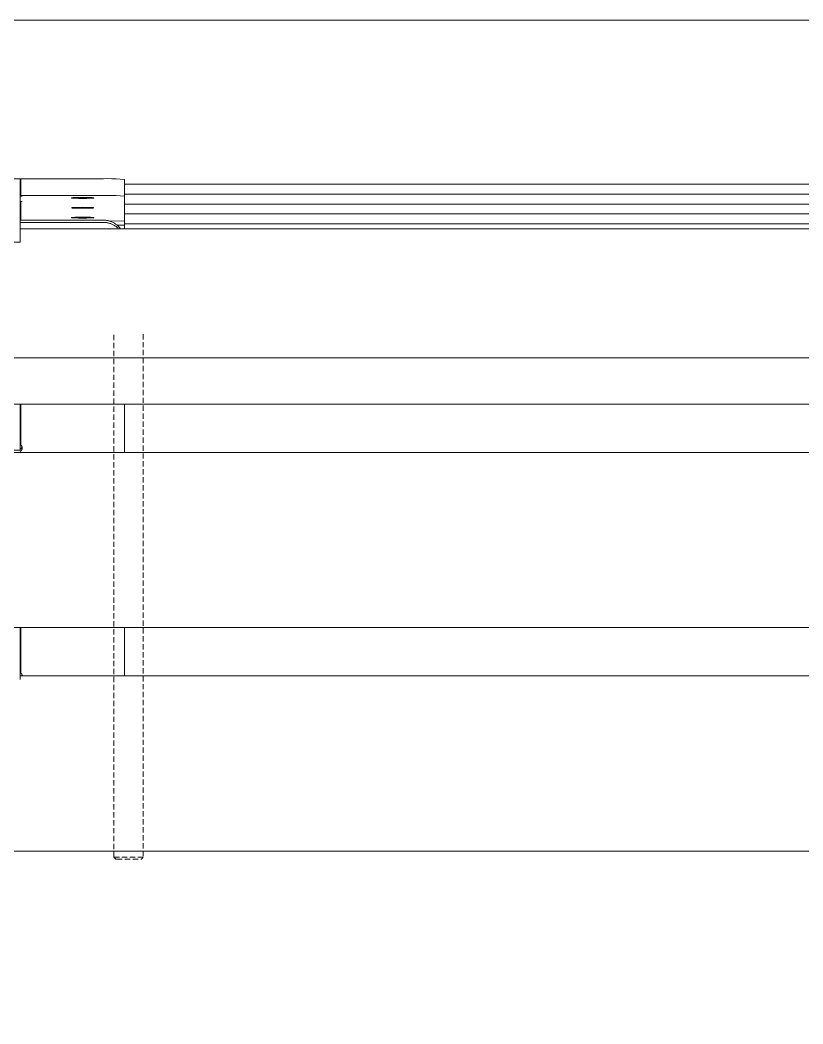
# Model space of a CAD drawing. Header units: millimetres. Extents: x -213 to 4577, y -424 to 2634.
# Drawn here: x 1044.2 to 1231.8, y 2393.8 to 2634.2 of the extents above; entities that cross this region are included whole.
import ezdxf

# ---------------------------------------------------------------- set-up
doc = ezdxf.new("R2010")
doc.units = ezdxf.units.MM
doc.linetypes.add('HIDDEN', pattern=[1.905, 1.27, -0.635])
doc.layers.add('ZANO_R', color=7, linetype='Continuous', lineweight=0)
doc.layers.add('ZANO_R_przerywana', color=7, linetype='HIDDEN', lineweight=0)

msp = doc.modelspace()

# ---------------------------------------------------------------- linework, layer by layer
at = {"layer": 'ZANO_R'}
for p, q in [((142.17, 2634.21), (1936.17, 2634.21)), ((1034.17, 2596.2), (1044.17, 2596.2)), ((1044.17, 2596.2), (1044.17, 2583.59)), ((1044.37, 2596.03), (1044.17, 2596.02)), ((1064.17, 2596.2), (1044.37, 2596.2)), ((1044.37, 2596.2), (1044.37, 2592.21)), ((1065.17, 2596.23), (1064.17, 2596.2)), ((1066.18, 2596.22), (1065.17, 2596.23)), ((1067.18, 2596.18), (1066.18, 2596.22)), ((1068.18, 2596.1), (1067.18, 2596.18)), ((1069.17, 2595.99), (1068.18, 2596.1)), ((1069.17, 2592), (1069.17, 2595.99)), ((1854.17, 2594.89), (1069.17, 2594.89)), ((1044.37, 2592.03), (1044.17, 2592.02)), ((1064.17, 2592.21), (1044.37, 2592.21)), ((1044.37, 2592.21), (1044.37, 2592.09)), ((1044.37, 2592.09), (1044.54, 2592.08)), ((1044.54, 2592.04), (1044.37, 2592.03)), ((1044.54, 2592.08), (1044.58, 2592.08)), ((1044.58, 2592.04), (1044.54, 2592.04)), ((1044.58, 2592.08), (1044.62, 2592.07)), ((1044.62, 2592.05), (1044.58, 2592.04)), ((1044.62, 2592.07), (1044.63, 2592.07)), ((1044.63, 2592.05), (1044.62, 2592.05)), ((1044.63, 2592.07), (1044.64, 2592.07)), ((1044.64, 2592.05), (1044.63, 2592.05)), ((1044.64, 2592.07), (1044.64, 2592.07)), ((1044.64, 2592.07), (1044.65, 2592.07)), ((1044.65, 2592.05), (1044.64, 2592.05)), ((1044.64, 2592.05), (1044.64, 2592.05)), ((1044.65, 2592.07), (1044.65, 2592.07)), ((1044.65, 2592.07), (1044.65, 2592.07)), ((1044.65, 2592.07), (1044.65, 2592.07)), ((1044.65, 2592.07), (1044.66, 2592.06)), ((1044.66, 2592.05), (1044.65, 2592.05)), ((1044.65, 2592.05), (1044.65, 2592.05)), ((1044.65, 2592.05), (1044.65, 2592.05)), ((1044.65, 2592.05), (1044.65, 2592.05)), ((1044.66, 2592.06), (1044.66, 2592.06)), ((1044.66, 2592.06), (1044.66, 2592.06)), ((1044.66, 2592.06), (1044.66, 2592.06)), ((1044.66, 2592.06), (1044.66, 2592.06)), ((1044.66, 2592.06), (1044.66, 2592.06)), ((1044.66, 2592.06), (1044.66, 2592.06)), ((1044.66, 2592.06), (1044.66, 2592.06)), ((1044.66, 2592.06), (1044.66, 2592.06)), ((1044.66, 2592.06), (1044.66, 2592.06)), ((1044.66, 2592.06), (1044.66, 2592.06)), ((1044.66, 2592.06), (1044.66, 2592.06)), ((1044.66, 2592.06), (1044.66, 2592.06)), ((1044.66, 2592.06), (1044.66, 2592.06)), ((1044.66, 2592.06), (1044.66, 2592.06)), ((1044.66, 2592.06), (1044.66, 2592.06)), ((1044.66, 2592.06), (1044.66, 2592.06)), ((1044.66, 2592.06), (1044.66, 2592.06)), ((1044.66, 2592.06), (1044.66, 2592.06)), ((1044.66, 2592.06), (1044.66, 2592.06)), ((1044.66, 2592.06), (1044.66, 2592.06)), ((1044.66, 2592.06), (1044.66, 2592.06)), ((1044.66, 2592.06), (1044.66, 2592.06)), ((1044.66, 2592.06), (1044.66, 2592.06)), ((1044.66, 2592.06), (1044.66, 2592.06)), ((1044.66, 2592.06), (1044.66, 2592.06)), ((1044.66, 2592.06), (1044.66, 2592.06)), ((1044.66, 2592.06), (1044.66, 2592.06)), ((1044.66, 2592.06), (1044.66, 2592.06)), ((1044.66, 2592.06), (1044.66, 2592.06)), ((1044.66, 2592.06), (1044.66, 2592.06)), ((1044.66, 2592.06), (1044.66, 2592.06)), ((1044.66, 2592.06), (1044.66, 2592.06)), ((1044.66, 2592.06), (1044.66, 2592.06)), ((1044.66, 2592.06), (1044.66, 2592.06)), ((1044.66, 2592.06), (1044.66, 2592.06)), ((1044.66, 2592.06), (1044.66, 2592.05)), ((1044.66, 2592.05), (1044.66, 2592.05)), ((1044.66, 2592.05), (1044.66, 2592.05)), ((1065.17, 2592.23), (1064.17, 2592.21)), ((1066.18, 2592.22), (1065.17, 2592.23)), ((1067.18, 2592.18), (1066.18, 2592.22)), ((1068.18, 2592.11), (1067.18, 2592.18)), ((1069.17, 2592), (1068.18, 2592.11)), ((1854.17, 2592.53), (1069.17, 2592.53)), ((1069.17, 2586.12), (1069.17, 2592)), ((1044.17, 2590.79), (1044.38, 2590.78)), ((1044.37, 2590.16), (1044.17, 2590.16)), ((1044.37, 2590.72), (1044.37, 2590.78)), ((1044.46, 2590.72), (1044.37, 2590.72)), ((1044.37, 2590.72), (1044.37, 2586.27)), ((1044.38, 2590.78), (1044.59, 2590.77)), ((1044.54, 2590.73), (1044.46, 2590.72)), ((1044.58, 2590.73), (1044.54, 2590.73)), ((1044.6, 2590.74), (1044.58, 2590.73)), ((1044.59, 2590.77), (1044.61, 2590.76)), ((1044.63, 2590.74), (1044.6, 2590.74)), ((1044.61, 2590.76), (1044.62, 2590.76)), ((1044.62, 2590.76), (1044.63, 2590.76)), ((1044.63, 2590.76), (1044.64, 2590.76)), ((1044.64, 2590.74), (1044.63, 2590.74)), ((1044.64, 2590.76), (1044.65, 2590.76)), ((1044.65, 2590.74), (1044.64, 2590.74)), ((1044.65, 2590.76), (1044.65, 2590.76)), ((1044.65, 2590.76), (1044.65, 2590.76)), ((1044.65, 2590.76), (1044.65, 2590.76)), ((1044.65, 2590.76), (1044.66, 2590.76)), ((1044.66, 2590.74), (1044.65, 2590.74)), ((1044.65, 2590.74), (1044.65, 2590.74)), ((1044.65, 2590.74), (1044.65, 2590.74)), ((1044.66, 2590.76), (1044.66, 2590.76)), ((1044.66, 2590.76), (1044.66, 2590.75)), ((1044.66, 2590.75), (1044.66, 2590.75)), ((1044.66, 2590.75), (1044.66, 2590.75)), ((1044.66, 2590.75), (1044.66, 2590.75)), ((1044.66, 2590.75), (1044.66, 2590.75)), ((1044.66, 2590.75), (1044.66, 2590.75)), ((1044.66, 2590.75), (1044.66, 2590.75)), ((1044.66, 2590.75), (1044.66, 2590.75)), ((1044.66, 2590.75), (1044.66, 2590.75)), ((1044.66, 2590.75), (1044.66, 2590.75)), ((1044.66, 2590.75), (1044.66, 2590.75)), ((1044.66, 2590.75), (1044.66, 2590.75)), ((1044.66, 2590.75), (1044.66, 2590.75)), ((1044.66, 2590.75), (1044.66, 2590.75)), ((1044.66, 2590.75), (1044.66, 2590.75)), ((1044.66, 2590.75), (1044.66, 2590.75)), ((1044.66, 2590.75), (1044.66, 2590.75)), ((1044.66, 2590.75), (1044.66, 2590.75)), ((1044.66, 2590.75), (1044.66, 2590.75)), ((1044.66, 2590.75), (1044.66, 2590.75)), ((1044.66, 2590.75), (1044.66, 2590.75)), ((1044.66, 2590.75), (1044.66, 2590.75)), ((1044.66, 2590.75), (1044.66, 2590.75)), ((1044.66, 2590.75), (1044.66, 2590.75)), ((1044.66, 2590.75), (1044.66, 2590.75)), ((1044.66, 2590.75), (1044.66, 2590.75)), ((1044.66, 2590.75), (1044.66, 2590.75)), ((1044.66, 2590.75), (1044.66, 2590.75)), ((1044.66, 2590.75), (1044.66, 2590.75)), ((1044.66, 2590.75), (1044.66, 2590.75)), ((1044.66, 2590.75), (1044.66, 2590.75)), ((1044.66, 2590.75), (1044.66, 2590.75)), ((1044.66, 2590.75), (1044.66, 2590.75)), ((1044.66, 2590.75), (1044.66, 2590.75)), ((1044.66, 2590.75), (1044.66, 2590.75)), ((1044.66, 2590.75), (1044.66, 2590.75)), ((1044.66, 2590.75), (1044.66, 2590.75)), ((1044.66, 2590.75), (1044.66, 2590.75)), ((1044.66, 2590.75), (1044.66, 2590.75)), ((1044.66, 2590.75), (1044.66, 2590.75)), ((1044.66, 2590.75), (1044.66, 2590.75)), ((1044.66, 2590.75), (1044.66, 2590.75)), ((1044.66, 2590.75), (1044.66, 2590.75)), ((1044.66, 2590.75), (1044.66, 2590.75)), ((1044.66, 2590.75), (1044.66, 2590.75)), ((1044.66, 2590.75), (1044.66, 2590.75)), ((1044.66, 2590.75), (1044.66, 2590.74)), ((1044.66, 2590.74), (1044.66, 2590.74)), ((1044.66, 2590.74), (1044.66, 2590.74)), ((1056.47, 2591.61), (1056.47, 2591.62)), ((1056.47, 2591.62), (1056.47, 2591.62)), ((1056.47, 2591.62), (1056.47, 2591.62)), ((1056.47, 2591.62), (1056.47, 2591.62)), ((1056.47, 2591.62), (1056.47, 2591.62)), ((1056.47, 2591.62), (1056.47, 2591.62)), ((1056.47, 2591.62), (1056.47, 2591.62)), ((1056.47, 2591.62), (1056.47, 2591.62)), ((1056.47, 2591.62), (1056.47, 2591.62)), ((1056.47, 2591.62), (1056.47, 2591.62)), ((1056.47, 2591.62), (1056.48, 2591.62)), ((1056.48, 2591.61), (1056.47, 2591.61)), ((1056.47, 2591.61), (1056.47, 2591.61)), ((1056.47, 2591.61), (1056.47, 2591.61)), ((1056.47, 2591.61), (1056.47, 2591.61)), ((1056.47, 2591.61), (1056.47, 2591.61)), ((1056.47, 2591.61), (1056.47, 2591.61)), ((1056.47, 2591.61), (1056.47, 2591.61)), ((1056.48, 2591.62), (1056.48, 2591.63)), ((1056.48, 2591.63), (1056.48, 2591.63)), ((1056.48, 2591.63), (1056.48, 2591.63)), ((1056.48, 2591.63), (1056.49, 2591.63)), ((1056.48, 2591.62), (1056.48, 2591.62)), ((1056.48, 2591.62), (1056.48, 2591.62)), ((1056.48, 2591.62), (1056.48, 2591.62)), ((1056.48, 2591.62), (1056.48, 2591.62)), ((1056.48, 2591.62), (1056.48, 2591.62)), ((1056.48, 2591.6), (1056.48, 2591.61)), ((1056.48, 2591.61), (1056.48, 2591.61)), ((1056.48, 2591.61), (1056.48, 2591.61)), ((1056.48, 2591.61), (1056.48, 2591.61)), ((1056.48, 2591.61), (1056.48, 2591.61)), ((1056.48, 2591.61), (1056.48, 2591.61)), ((1056.48, 2591.61), (1056.48, 2591.61)), ((1056.48, 2591.61), (1056.48, 2591.61)), ((1056.49, 2591.6), (1056.48, 2591.6)), ((1056.49, 2591.63), (1056.49, 2591.63)), ((1056.49, 2591.63), (1056.49, 2591.63)), ((1056.49, 2591.63), (1056.49, 2591.63)), ((1056.49, 2591.63), (1056.5, 2591.63)), ((1056.5, 2591.6), (1056.49, 2591.6)), ((1056.49, 2591.6), (1056.49, 2591.6)), ((1056.49, 2591.6), (1056.49, 2591.6)), ((1056.49, 2591.6), (1056.49, 2591.6)), ((1056.5, 2591.63), (1056.5, 2591.63)), ((1056.5, 2591.63), (1056.51, 2591.63)), ((1056.51, 2591.6), (1056.5, 2591.6)), ((1056.5, 2591.6), (1056.5, 2591.6)), ((1056.51, 2591.63), (1056.52, 2591.64)), ((1056.52, 2591.6), (1056.51, 2591.6)), ((1056.52, 2591.64), (1056.53, 2591.64)), ((1056.53, 2591.59), (1056.52, 2591.6)), ((1056.53, 2591.64), (1056.54, 2591.64)), ((1056.54, 2591.59), (1056.53, 2591.59)), ((1056.54, 2591.64), (1056.58, 2591.65)), ((1056.58, 2591.58), (1056.54, 2591.59)), ((1056.58, 2591.65), (1056.62, 2591.65)), ((1056.62, 2591.58), (1056.58, 2591.58)), ((1056.62, 2591.65), (1056.66, 2591.66)), ((1056.66, 2591.57), (1056.62, 2591.58)), ((1056.66, 2591.66), (1056.77, 2591.67)), ((1056.77, 2591.56), (1056.66, 2591.57)), ((1056.77, 2591.67), (1056.91, 2591.68)), ((1056.91, 2591.55), (1056.77, 2591.56)), ((1056.91, 2591.68), (1057.26, 2591.7)), ((1057.26, 2591.54), (1056.91, 2591.55)), ((1057.26, 2591.7), (1058.18, 2591.72)), ((1058.18, 2591.51), (1057.26, 2591.54)), ((1058.18, 2591.72), (1059.17, 2591.73)), ((1059.17, 2591.5), (1058.18, 2591.51)), ((1059.17, 2591.73), (1060.17, 2591.72)), ((1060.17, 2591.51), (1059.17, 2591.5)), ((1060.17, 2591.72), (1061.08, 2591.7)), ((1061.08, 2591.54), (1060.17, 2591.51)), ((1061.08, 2591.7), (1061.43, 2591.68)), ((1061.43, 2591.55), (1061.08, 2591.54)), ((1061.43, 2591.68), (1061.57, 2591.67)), ((1061.57, 2591.56), (1061.43, 2591.55)), ((1061.57, 2591.67), (1061.68, 2591.66)), ((1061.68, 2591.57), (1061.57, 2591.56)), ((1061.68, 2591.66), (1061.73, 2591.65)), ((1061.73, 2591.58), (1061.68, 2591.57)), ((1061.73, 2591.65), (1061.77, 2591.65)), ((1061.77, 2591.58), (1061.73, 2591.58)), ((1061.77, 2591.65), (1061.8, 2591.64)), ((1061.8, 2591.59), (1061.77, 2591.58)), ((1061.8, 2591.64), (1061.81, 2591.64)), ((1061.81, 2591.59), (1061.8, 2591.59)), ((1061.81, 2591.64), (1061.83, 2591.64)), ((1061.83, 2591.6), (1061.81, 2591.59)), ((1061.83, 2591.64), (1061.84, 2591.63)), ((1061.84, 2591.6), (1061.83, 2591.6)), ((1061.84, 2591.63), (1061.84, 2591.63)), ((1061.84, 2591.63), (1061.85, 2591.63)), ((1061.85, 2591.6), (1061.84, 2591.6)), ((1061.84, 2591.6), (1061.84, 2591.6)), ((1061.85, 2591.63), (1061.85, 2591.63)), ((1061.85, 2591.63), (1061.85, 2591.63)), ((1061.85, 2591.63), (1061.86, 2591.63)), ((1061.86, 2591.6), (1061.85, 2591.6)), ((1061.85, 2591.6), (1061.85, 2591.6)), ((1061.85, 2591.6), (1061.85, 2591.6)), ((1061.86, 2591.63), (1061.86, 2591.63)), ((1061.86, 2591.63), (1061.86, 2591.63)), ((1061.86, 2591.63), (1061.86, 2591.63)), ((1061.86, 2591.63), (1061.86, 2591.63)), ((1061.86, 2591.63), (1061.86, 2591.62)), ((1061.86, 2591.62), (1061.86, 2591.62)), ((1061.86, 2591.62), (1061.87, 2591.62)), ((1061.87, 2591.61), (1061.86, 2591.61)), ((1061.86, 2591.61), (1061.86, 2591.61)), ((1061.86, 2591.61), (1061.86, 2591.61)), ((1061.86, 2591.61), (1061.86, 2591.61)), ((1061.86, 2591.61), (1061.86, 2591.6)), ((1061.86, 2591.6), (1061.86, 2591.6)), ((1061.86, 2591.6), (1061.86, 2591.6)), ((1061.87, 2591.62), (1061.87, 2591.62)), ((1061.87, 2591.62), (1061.87, 2591.62)), ((1061.87, 2591.62), (1061.87, 2591.62)), ((1061.87, 2591.62), (1061.87, 2591.62)), ((1061.87, 2591.62), (1061.87, 2591.62)), ((1061.87, 2591.62), (1061.87, 2591.62)), ((1061.87, 2591.62), (1061.87, 2591.62)), ((1061.87, 2591.62), (1061.87, 2591.62)), ((1061.87, 2591.62), (1061.87, 2591.62)), ((1061.87, 2591.62), (1061.87, 2591.62)), ((1061.87, 2591.62), (1061.87, 2591.62)), ((1061.87, 2591.62), (1061.87, 2591.62)), ((1061.87, 2591.62), (1061.87, 2591.62)), ((1061.87, 2591.62), (1061.87, 2591.61)), ((1061.87, 2591.61), (1061.87, 2591.61)), ((1061.87, 2591.61), (1061.87, 2591.61)), ((1061.87, 2591.61), (1061.87, 2591.61)), ((1061.87, 2591.61), (1061.87, 2591.61)), ((1061.87, 2591.61), (1061.87, 2591.61)), ((1061.87, 2591.61), (1061.87, 2591.61)), ((1061.87, 2591.61), (1061.87, 2591.61)), ((1061.87, 2591.61), (1061.87, 2591.61)), ((1061.87, 2591.61), (1061.87, 2591.61)), ((1061.87, 2591.61), (1061.87, 2591.61)), ((1854.17, 2590.16), (1069.17, 2590.16)), ((1044.37, 2587.8), (1044.17, 2587.8)), ((1056.47, 2589.25), (1056.47, 2589.26)), ((1056.47, 2589.26), (1056.47, 2589.26)), ((1056.47, 2589.26), (1056.48, 2589.26)), ((1056.48, 2589.25), (1056.47, 2589.25)), ((1056.47, 2589.25), (1056.47, 2589.25)), ((1056.47, 2589.25), (1056.47, 2589.25)), ((1056.47, 2589.25), (1056.47, 2589.25)), ((1056.47, 2589.25), (1056.47, 2589.25)), ((1056.47, 2589.25), (1056.47, 2589.25)), ((1056.47, 2589.25), (1056.47, 2589.25)), ((1056.47, 2589.25), (1056.47, 2589.25)), ((1056.47, 2589.25), (1056.47, 2589.25)), ((1056.47, 2589.25), (1056.47, 2589.25)), ((1056.47, 2589.25), (1056.47, 2589.25)), ((1056.47, 2589.25), (1056.47, 2589.25)), ((1056.47, 2589.25), (1056.47, 2589.25)), ((1056.47, 2589.25), (1056.47, 2589.25)), ((1056.47, 2589.25), (1056.47, 2589.25)), ((1056.48, 2589.26), (1056.48, 2589.26)), ((1056.48, 2589.26), (1056.48, 2589.26)), ((1056.48, 2589.26), (1056.48, 2589.26)), ((1056.48, 2589.26), (1056.48, 2589.26)), ((1056.48, 2589.26), (1056.48, 2589.26)), ((1056.48, 2589.26), (1056.48, 2589.26)), ((1056.48, 2589.26), (1056.48, 2589.26)), ((1056.48, 2589.26), (1056.48, 2589.26)), ((1056.48, 2589.26), (1056.49, 2589.26)), ((1056.48, 2589.24), (1056.48, 2589.25)), ((1056.49, 2589.24), (1056.48, 2589.24)), ((1056.48, 2589.24), (1056.48, 2589.24)), ((1056.48, 2589.24), (1056.48, 2589.24)), ((1056.48, 2589.24), (1056.48, 2589.24)), ((1056.48, 2589.24), (1056.48, 2589.24)), ((1056.48, 2589.24), (1056.48, 2589.24)), ((1056.48, 2589.24), (1056.48, 2589.24)), ((1056.48, 2589.24), (1056.48, 2589.24)), ((1056.49, 2589.26), (1056.49, 2589.27)), ((1056.49, 2589.27), (1056.5, 2589.27)), ((1056.49, 2589.26), (1056.49, 2589.26)), ((1056.49, 2589.26), (1056.49, 2589.26)), ((1056.5, 2589.24), (1056.49, 2589.24)), ((1056.49, 2589.24), (1056.49, 2589.24)), ((1056.49, 2589.24), (1056.49, 2589.24)), ((1056.49, 2589.24), (1056.49, 2589.24)), ((1056.5, 2589.27), (1056.5, 2589.27)), ((1056.5, 2589.27), (1056.51, 2589.27)), ((1056.5, 2589.23), (1056.5, 2589.24)), ((1056.51, 2589.23), (1056.5, 2589.23)), ((1056.51, 2589.27), (1056.52, 2589.27)), ((1056.52, 2589.23), (1056.51, 2589.23)), ((1056.52, 2589.27), (1056.53, 2589.27)), ((1056.53, 2589.23), (1056.52, 2589.23)), ((1056.53, 2589.27), (1056.54, 2589.28)), ((1056.54, 2589.23), (1056.53, 2589.23)), ((1056.54, 2589.28), (1056.58, 2589.28)), ((1056.58, 2589.22), (1056.54, 2589.23)), ((1056.58, 2589.28), (1056.62, 2589.29)), ((1056.62, 2589.21), (1056.58, 2589.22)), ((1056.62, 2589.29), (1056.66, 2589.29)), ((1056.66, 2589.21), (1056.62, 2589.21)), ((1056.66, 2589.29), (1056.77, 2589.3)), ((1056.77, 2589.2), (1056.66, 2589.21)), ((1056.77, 2589.3), (1056.91, 2589.31)), ((1056.91, 2589.19), (1056.77, 2589.2)), ((1056.91, 2589.31), (1057.26, 2589.33)), ((1057.26, 2589.17), (1056.91, 2589.19)), ((1057.26, 2589.33), (1058.18, 2589.36)), ((1058.18, 2589.15), (1057.26, 2589.17)), ((1058.18, 2589.36), (1059.17, 2589.37)), ((1059.17, 2589.14), (1058.18, 2589.15)), ((1059.17, 2589.37), (1060.17, 2589.36)), ((1060.17, 2589.15), (1059.17, 2589.14)), ((1060.17, 2589.36), (1061.08, 2589.33)), ((1061.08, 2589.17), (1060.17, 2589.15)), ((1061.08, 2589.33), (1061.43, 2589.31)), ((1061.43, 2589.19), (1061.08, 2589.17)), ((1061.43, 2589.31), (1061.57, 2589.3)), ((1061.57, 2589.2), (1061.43, 2589.19)), ((1061.57, 2589.3), (1061.68, 2589.29)), ((1061.68, 2589.21), (1061.57, 2589.2)), ((1061.68, 2589.29), (1061.73, 2589.29)), ((1061.73, 2589.21), (1061.68, 2589.21)), ((1061.73, 2589.29), (1061.77, 2589.28)), ((1061.77, 2589.22), (1061.73, 2589.21)), ((1061.77, 2589.28), (1061.8, 2589.28)), ((1061.8, 2589.23), (1061.77, 2589.22)), ((1061.8, 2589.28), (1061.81, 2589.27)), ((1061.81, 2589.23), (1061.8, 2589.23)), ((1061.81, 2589.27), (1061.83, 2589.27)), ((1061.83, 2589.23), (1061.81, 2589.23)), ((1061.83, 2589.27), (1061.84, 2589.27)), ((1061.84, 2589.23), (1061.83, 2589.23)), ((1061.84, 2589.27), (1061.84, 2589.27)), ((1061.84, 2589.27), (1061.85, 2589.27)), ((1061.85, 2589.24), (1061.84, 2589.23)), ((1061.84, 2589.23), (1061.84, 2589.23)), ((1061.85, 2589.27), (1061.85, 2589.27)), ((1061.85, 2589.27), (1061.85, 2589.26)), ((1061.85, 2589.26), (1061.86, 2589.26)), ((1061.86, 2589.24), (1061.85, 2589.24)), ((1061.85, 2589.24), (1061.85, 2589.24)), ((1061.85, 2589.24), (1061.85, 2589.24)), ((1061.86, 2589.26), (1061.86, 2589.26)), ((1061.86, 2589.26), (1061.86, 2589.26)), ((1061.86, 2589.26), (1061.86, 2589.26)), ((1061.86, 2589.26), (1061.86, 2589.26)), ((1061.86, 2589.26), (1061.86, 2589.26)), ((1061.86, 2589.26), (1061.86, 2589.26)), ((1061.86, 2589.26), (1061.87, 2589.26)), ((1061.87, 2589.24), (1061.86, 2589.24)), ((1061.86, 2589.24), (1061.86, 2589.24)), ((1061.86, 2589.24), (1061.86, 2589.24)), ((1061.86, 2589.24), (1061.86, 2589.24)), ((1061.86, 2589.24), (1061.86, 2589.24)), ((1061.86, 2589.24), (1061.86, 2589.24)), ((1061.86, 2589.24), (1061.86, 2589.24)), ((1061.87, 2589.26), (1061.87, 2589.26)), ((1061.87, 2589.26), (1061.87, 2589.26)), ((1061.87, 2589.26), (1061.87, 2589.26)), ((1061.87, 2589.26), (1061.87, 2589.26)), ((1061.87, 2589.26), (1061.87, 2589.26)), ((1061.87, 2589.26), (1061.87, 2589.25)), ((1061.87, 2589.25), (1061.87, 2589.25)), ((1061.87, 2589.25), (1061.87, 2589.25)), ((1061.87, 2589.25), (1061.87, 2589.25)), ((1061.87, 2589.25), (1061.87, 2589.25)), ((1061.87, 2589.25), (1061.87, 2589.25)), ((1061.87, 2589.25), (1061.87, 2589.25)), ((1061.87, 2589.25), (1061.87, 2589.25)), ((1061.87, 2589.25), (1061.87, 2589.25)), ((1061.87, 2589.25), (1061.87, 2589.25)), ((1061.87, 2589.25), (1061.87, 2589.25)), ((1061.87, 2589.25), (1061.87, 2589.25)), ((1061.87, 2589.25), (1061.87, 2589.25)), ((1061.87, 2589.25), (1061.87, 2589.25)), ((1061.87, 2589.25), (1061.87, 2589.25)), ((1061.87, 2589.25), (1061.87, 2589.25)), ((1061.87, 2589.25), (1061.87, 2589.24)), ((1061.87, 2589.24), (1061.87, 2589.24)), ((1061.87, 2589.24), (1061.87, 2589.24)), ((1854.17, 2587.8), (1069.17, 2587.8)), ((1044.37, 2586.99), (1044.17, 2586.98)), ((1044.17, 2586.27), (1064.17, 2586.27)), ((1044.17, 2585.74), (1064.17, 2585.74)), ((1056.47, 2586.88), (1056.47, 2586.89)), ((1056.47, 2586.89), (1056.47, 2586.89)), ((1056.47, 2586.89), (1056.47, 2586.89)), ((1056.47, 2586.89), (1056.47, 2586.89)), ((1056.47, 2586.89), (1056.47, 2586.89)), ((1056.47, 2586.89), (1056.47, 2586.89)), ((1056.47, 2586.89), (1056.47, 2586.89)), ((1056.47, 2586.89), (1056.47, 2586.89)), ((1056.47, 2586.89), (1056.47, 2586.89)), ((1056.47, 2586.89), (1056.47, 2586.89)), ((1056.47, 2586.89), (1056.47, 2586.89)), ((1056.47, 2586.89), (1056.48, 2586.89)), ((1056.48, 2586.88), (1056.47, 2586.88)), ((1056.47, 2586.88), (1056.47, 2586.88)), ((1056.47, 2586.88), (1056.47, 2586.88)), ((1056.47, 2586.88), (1056.47, 2586.88)), ((1056.47, 2586.88), (1056.47, 2586.88)), ((1056.47, 2586.88), (1056.47, 2586.88)), ((1056.48, 2586.89), (1056.48, 2586.9)), ((1056.48, 2586.9), (1056.48, 2586.9)), ((1056.48, 2586.9), (1056.48, 2586.9)), ((1056.48, 2586.9), (1056.48, 2586.9)), ((1056.48, 2586.9), (1056.49, 2586.9)), ((1056.48, 2586.89), (1056.48, 2586.89)), ((1056.48, 2586.89), (1056.48, 2586.89)), ((1056.48, 2586.89), (1056.48, 2586.89)), ((1056.48, 2586.89), (1056.48, 2586.89)), ((1056.49, 2586.87), (1056.48, 2586.88)), ((1056.48, 2586.88), (1056.48, 2586.88)), ((1056.48, 2586.88), (1056.48, 2586.88)), ((1056.48, 2586.88), (1056.48, 2586.88)), ((1056.48, 2586.88), (1056.48, 2586.88)), ((1056.48, 2586.88), (1056.48, 2586.88)), ((1056.48, 2586.88), (1056.48, 2586.88)), ((1056.48, 2586.88), (1056.48, 2586.88)), ((1056.48, 2586.88), (1056.48, 2586.88)), ((1056.49, 2586.9), (1056.49, 2586.9)), ((1056.49, 2586.9), (1056.49, 2586.9)), ((1056.49, 2586.9), (1056.49, 2586.9)), ((1056.49, 2586.9), (1056.5, 2586.9)), ((1056.5, 2586.87), (1056.49, 2586.87)), ((1056.49, 2586.87), (1056.49, 2586.87)), ((1056.49, 2586.87), (1056.49, 2586.87)), ((1056.49, 2586.87), (1056.49, 2586.87)), ((1056.5, 2586.9), (1056.5, 2586.9)), ((1056.5, 2586.9), (1056.51, 2586.9)), ((1056.51, 2586.87), (1056.5, 2586.87)), ((1056.5, 2586.87), (1056.5, 2586.87)), ((1056.51, 2586.9), (1056.52, 2586.91)), ((1056.52, 2586.87), (1056.51, 2586.87)), ((1056.52, 2586.91), (1056.53, 2586.91)), ((1056.53, 2586.86), (1056.52, 2586.87)), ((1056.53, 2586.91), (1056.54, 2586.91)), ((1056.54, 2586.86), (1056.53, 2586.86)), ((1056.54, 2586.91), (1056.58, 2586.92)), ((1056.58, 2586.85), (1056.54, 2586.86)), ((1056.58, 2586.92), (1056.62, 2586.92)), ((1056.62, 2586.85), (1056.58, 2586.85)), ((1056.62, 2586.92), (1056.66, 2586.93)), ((1056.66, 2586.84), (1056.62, 2586.85)), ((1056.66, 2586.93), (1056.77, 2586.94)), ((1056.77, 2586.83), (1056.66, 2586.84)), ((1056.77, 2586.94), (1056.91, 2586.95)), ((1056.91, 2586.82), (1056.77, 2586.83)), ((1056.91, 2586.95), (1057.26, 2586.97)), ((1057.26, 2586.81), (1056.91, 2586.82)), ((1057.26, 2586.97), (1058.18, 2586.99)), ((1058.18, 2586.78), (1057.26, 2586.81)), ((1058.18, 2586.99), (1059.17, 2587)), ((1059.17, 2586.77), (1058.18, 2586.78)), ((1059.17, 2587), (1060.17, 2586.99)), ((1060.17, 2586.78), (1059.17, 2586.77)), ((1060.17, 2586.99), (1061.08, 2586.97)), ((1061.08, 2586.81), (1060.17, 2586.78)), ((1061.08, 2586.97), (1061.43, 2586.95)), ((1061.43, 2586.82), (1061.08, 2586.81)), ((1061.43, 2586.95), (1061.57, 2586.94)), ((1061.57, 2586.83), (1061.43, 2586.82)), ((1061.57, 2586.94), (1061.68, 2586.93)), ((1061.68, 2586.84), (1061.57, 2586.83)), ((1061.68, 2586.93), (1061.73, 2586.92)), ((1061.73, 2586.85), (1061.68, 2586.84)), ((1061.73, 2586.92), (1061.77, 2586.92)), ((1061.77, 2586.85), (1061.73, 2586.85)), ((1061.77, 2586.92), (1061.8, 2586.91)), ((1061.8, 2586.86), (1061.77, 2586.85)), ((1061.8, 2586.91), (1061.81, 2586.91)), ((1061.81, 2586.86), (1061.8, 2586.86)), ((1061.81, 2586.91), (1061.83, 2586.91)), ((1061.83, 2586.87), (1061.81, 2586.86)), ((1061.83, 2586.91), (1061.84, 2586.9)), ((1061.84, 2586.87), (1061.83, 2586.87)), ((1061.84, 2586.9), (1061.84, 2586.9)), ((1061.84, 2586.9), (1061.85, 2586.9)), ((1061.85, 2586.87), (1061.84, 2586.87)), ((1061.84, 2586.87), (1061.84, 2586.87)), ((1061.85, 2586.9), (1061.85, 2586.9)), ((1061.85, 2586.9), (1061.85, 2586.9)), ((1061.85, 2586.9), (1061.86, 2586.9)), ((1061.86, 2586.87), (1061.85, 2586.87)), ((1061.85, 2586.87), (1061.85, 2586.87)), ((1061.85, 2586.87), (1061.85, 2586.87)), ((1061.86, 2586.9), (1061.86, 2586.9)), ((1061.86, 2586.9), (1061.86, 2586.9)), ((1061.86, 2586.9), (1061.86, 2586.9)), ((1061.86, 2586.9), (1061.86, 2586.9)), ((1061.86, 2586.9), (1061.86, 2586.9)), ((1061.86, 2586.9), (1061.86, 2586.89)), ((1061.86, 2586.89), (1061.87, 2586.89)), ((1061.87, 2586.88), (1061.86, 2586.88)), ((1061.86, 2586.88), (1061.86, 2586.88)), ((1061.86, 2586.88), (1061.86, 2586.88)), ((1061.86, 2586.88), (1061.86, 2586.88)), ((1061.86, 2586.88), (1061.86, 2586.88)), ((1061.86, 2586.88), (1061.86, 2586.87)), ((1061.86, 2586.87), (1061.86, 2586.87)), ((1061.87, 2586.89), (1061.87, 2586.89)), ((1061.87, 2586.89), (1061.87, 2586.89)), ((1061.87, 2586.89), (1061.87, 2586.89)), ((1061.87, 2586.89), (1061.87, 2586.89)), ((1061.87, 2586.89), (1061.87, 2586.89)), ((1061.87, 2586.89), (1061.87, 2586.89)), ((1061.87, 2586.89), (1061.87, 2586.89)), ((1061.87, 2586.89), (1061.87, 2586.89)), ((1061.87, 2586.89), (1061.87, 2586.89)), ((1061.87, 2586.89), (1061.87, 2586.89)), ((1061.87, 2586.89), (1061.87, 2586.89)), ((1061.87, 2586.89), (1061.87, 2586.89)), ((1061.87, 2586.89), (1061.87, 2586.89)), ((1061.87, 2586.89), (1061.87, 2586.89)), ((1061.87, 2586.89), (1061.87, 2586.88)), ((1061.87, 2586.88), (1061.87, 2586.88)), ((1061.87, 2586.88), (1061.87, 2586.88)), ((1061.87, 2586.88), (1061.87, 2586.88)), ((1061.87, 2586.88), (1061.87, 2586.88)), ((1061.87, 2586.88), (1061.87, 2586.88)), ((1061.87, 2586.88), (1061.87, 2586.88)), ((1061.87, 2586.88), (1061.87, 2586.88)), ((1061.87, 2586.88), (1061.87, 2586.88)), ((1061.87, 2586.88), (1061.87, 2586.88)), ((1064.17, 2586.27), (1064.34, 2586.27)), ((1064.17, 2585.74), (1064.34, 2585.74)), ((1064.34, 2586.27), (1064.51, 2586.26)), ((1064.34, 2585.74), (1064.51, 2585.73)), ((1064.51, 2586.26), (1064.68, 2586.25)), ((1064.51, 2585.73), (1064.68, 2585.72)), ((1064.68, 2586.25), (1064.85, 2586.23)), ((1064.68, 2585.72), (1064.85, 2585.7)), ((1064.85, 2586.23), (1065.02, 2586.2)), ((1064.85, 2585.7), (1065.02, 2585.67)), ((1065.02, 2586.2), (1065.19, 2586.17)), ((1065.02, 2585.67), (1065.18, 2585.64)), ((1065.18, 2585.64), (1065.35, 2585.6)), ((1065.19, 2586.17), (1065.35, 2586.14)), ((1065.35, 2586.14), (1065.52, 2586.09)), ((1065.35, 2585.6), (1065.51, 2585.56)), ((1065.51, 2585.56), (1065.68, 2585.51)), ((1065.52, 2586.09), (1065.68, 2586.04)), ((1065.56, 2586.08), (1069.17, 2586.12)), ((1065.68, 2586.04), (1065.84, 2585.99)), ((1065.68, 2585.51), (1065.84, 2585.46)), ((1065.84, 2585.99), (1066, 2585.93)), ((1065.84, 2585.46), (1066, 2585.4)), ((1066, 2585.93), (1066.16, 2585.87)), ((1066, 2585.4), (1066.15, 2585.34)), ((1066.15, 2585.34), (1066.31, 2585.27)), ((1066.16, 2585.87), (1066.31, 2585.8)), ((1066.31, 2585.8), (1066.47, 2585.72)), ((1066.31, 2585.27), (1066.46, 2585.19)), ((1066.46, 2585.19), (1066.61, 2585.11)), ((1066.47, 2585.72), (1066.62, 2585.64)), ((1066.61, 2585.11), (1066.76, 2585.03)), ((1066.62, 2585.64), (1066.76, 2585.56)), ((1066.76, 2585.56), (1066.91, 2585.47)), ((1066.76, 2585.03), (1066.9, 2584.94)), ((1066.9, 2584.94), (1067.04, 2584.84)), ((1066.91, 2585.47), (1067.05, 2585.37)), ((1067.04, 2584.84), (1067.18, 2584.74)), ((1067.05, 2585.37), (1067.19, 2585.27)), ((1067.19, 2585.27), (1067.32, 2585.17)), ((1067.32, 2585.17), (1067.45, 2585.06)), ((1069.17, 2585.06), (1067.43, 2585.07)), ((1067.45, 2585.06), (1067.58, 2584.94)), ((1067.58, 2584.94), (1067.7, 2584.83)), ((1067.7, 2584.83), (1067.82, 2584.71)), ((1069.17, 2585.06), (1069.17, 2586.12)), ((1854.17, 2585.43), (1069.17, 2585.43)), ((1069.17, 2584.18), (1069.17, 2585.06)), ((1044.17, 2584.18), (1879.17, 2584.18)), ((1044.17, 2583.59), (1044.17, 2580.98)), ((1067.18, 2584.74), (1067.32, 2584.64)), ((1067.32, 2584.64), (1067.45, 2584.53)), ((1067.45, 2584.53), (1067.57, 2584.42)), ((1067.57, 2584.42), (1067.7, 2584.3)), ((1067.7, 2584.3), (1067.82, 2584.18)), ((1067.82, 2584.71), (1067.94, 2584.58)), ((1067.94, 2584.58), (1068.05, 2584.45)), ((1068.05, 2584.45), (1068.15, 2584.32)), ((1068.15, 2584.32), (1068.25, 2584.18)), ((1034.17, 2580.98), (1044.17, 2580.98)), ((139.17, 2553.33), (1939.17, 2553.33)), ((1936.17, 2542.21), (142.17, 2542.21)), ((1044.17, 2542.21), (1044.17, 2541.36)), ((1044.37, 2532.43), (1044.37, 2542.21)), ((1069.17, 2542.21), (1069.17, 2530.66)), ((1044.17, 2541.36), (1044.17, 2533.83)), ((1044.17, 2533.83), (1044.17, 2531.23)), ((1044.37, 2532.43), (1044.4, 2532.41)), ((1044.4, 2532.41), (1044.42, 2532.38)), ((1044.42, 2532.38), (1044.44, 2532.36)), ((1044.44, 2532.36), (1044.46, 2532.33)), ((1044.46, 2532.33), (1044.48, 2532.3)), ((1044.48, 2532.3), (1044.5, 2532.27)), ((1044.5, 2532.27), (1044.52, 2532.25)), ((1044.52, 2532.25), (1044.54, 2532.22)), ((1044.54, 2532.22), (1044.55, 2532.19)), ((1044.55, 2532.19), (1044.57, 2532.15)), ((1044.57, 2532.15), (1044.58, 2532.12)), ((1044.57, 2531.84), (1044.58, 2531.88)), ((1044.58, 2532.12), (1044.6, 2532.09)), ((1044.58, 2531.88), (1044.6, 2531.91)), ((1044.6, 2532.09), (1044.61, 2532.06)), ((1044.6, 2531.91), (1044.61, 2531.94)), ((1044.61, 2532.06), (1044.62, 2532.03)), ((1044.61, 2531.94), (1044.62, 2531.97)), ((1044.62, 2532.03), (1044.63, 2531.99)), ((1044.62, 2531.97), (1044.63, 2532)), ((1044.63, 2531.99), (1044.64, 2531.96)), ((1044.64, 2531.96), (1044.64, 2531.93)), ((1044.64, 2531.93), (1044.65, 2531.89)), ((1044.65, 2531.89), (1044.66, 2531.86)), ((142.17, 2530.66), (1936.17, 2530.66)), ((1034.17, 2531.23), (1044.17, 2531.23)), ((1044.19, 2530.89), (1044.16, 2530.87)), ((1044.17, 2531.41), (1044.2, 2531.43)), ((1044.22, 2530.91), (1044.19, 2530.89)), ((1044.2, 2531.43), (1044.23, 2531.45)), ((1044.25, 2530.93), (1044.22, 2530.91)), ((1044.23, 2531.45), (1044.26, 2531.47)), ((1044.27, 2530.95), (1044.25, 2530.93)), ((1044.26, 2531.47), (1044.28, 2531.49)), ((1044.3, 2530.97), (1044.27, 2530.95)), ((1044.28, 2531.49), (1044.31, 2531.51)), ((1044.33, 2530.99), (1044.3, 2530.97)), ((1044.31, 2531.51), (1044.33, 2531.53)), ((1044.33, 2531.53), (1044.36, 2531.55)), ((1044.35, 2531.01), (1044.33, 2530.99)), ((1044.38, 2531.04), (1044.35, 2531.01)), ((1044.36, 2531.55), (1044.38, 2531.57)), ((1044.38, 2531.57), (1044.4, 2531.6)), ((1044.4, 2531.06), (1044.38, 2531.04)), ((1044.4, 2531.6), (1044.43, 2531.62)), ((1044.42, 2531.09), (1044.4, 2531.06)), ((1044.45, 2531.11), (1044.42, 2531.09)), ((1044.43, 2531.62), (1044.45, 2531.65)), ((1044.45, 2531.65), (1044.47, 2531.67)), ((1044.47, 2531.14), (1044.45, 2531.11)), ((1044.47, 2531.67), (1044.49, 2531.7)), ((1044.49, 2531.17), (1044.47, 2531.14)), ((1044.49, 2531.7), (1044.51, 2531.73)), ((1044.51, 2531.2), (1044.49, 2531.17)), ((1044.51, 2531.73), (1044.52, 2531.76)), ((1044.53, 2531.23), (1044.51, 2531.2)), ((1044.52, 2531.76), (1044.54, 2531.79)), ((1044.54, 2531.26), (1044.53, 2531.23)), ((1044.54, 2531.79), (1044.56, 2531.82)), ((1044.56, 2531.29), (1044.54, 2531.26)), ((1044.56, 2531.82), (1044.57, 2531.84)), ((1044.57, 2531.32), (1044.56, 2531.29)), ((1044.59, 2531.35), (1044.57, 2531.32)), ((1044.6, 2531.38), (1044.59, 2531.35)), ((1044.61, 2531.42), (1044.6, 2531.38)), ((1044.62, 2531.45), (1044.61, 2531.42)), ((1044.63, 2531.48), (1044.62, 2531.45)), ((1044.64, 2531.52), (1044.63, 2531.48)), ((1044.65, 2531.55), (1044.64, 2531.52)), ((1044.66, 2531.62), (1044.65, 2531.58)), ((1044.65, 2531.58), (1044.65, 2531.55)), ((1044.66, 2531.86), (1044.66, 2531.82)), ((1044.66, 2531.82), (1044.66, 2531.79)), ((1044.66, 2531.79), (1044.66, 2531.75)), ((1044.66, 2531.75), (1044.66, 2531.72)), ((1044.66, 2531.72), (1044.66, 2531.69)), ((1044.66, 2531.69), (1044.66, 2531.65)), ((1044.66, 2531.65), (1044.66, 2531.62)), ((1936.17, 2488.69), (142.17, 2488.69)), ((1044.17, 2488.69), (1044.17, 2488.24)), ((1044.37, 2477.82), (1044.37, 2488.69)), ((1069.17, 2488.69), (1069.17, 2477.14)), ((1044.17, 2488.24), (1044.17, 2478.33)), ((1044.17, 2478.33), (1044.17, 2476.27)), ((1044.17, 2477.14), (1879.17, 2477.14)), ((1044.37, 2477.82), (1044.4, 2477.8)), ((1044.4, 2477.8), (1044.42, 2477.78)), ((1044.42, 2477.78), (1044.44, 2477.75)), ((1044.44, 2477.75), (1044.46, 2477.72)), ((1044.46, 2477.72), (1044.48, 2477.7)), ((1044.48, 2477.7), (1044.5, 2477.67)), ((1044.5, 2477.67), (1044.52, 2477.64)), ((1044.52, 2477.64), (1044.53, 2477.61)), ((1044.52, 2477.14), (1044.63, 2477.39)), ((1044.53, 2477.61), (1044.55, 2477.59)), ((1044.55, 2477.59), (1044.56, 2477.56)), ((1044.56, 2477.56), (1044.58, 2477.53)), ((1044.58, 2477.53), (1044.59, 2477.5)), ((1044.59, 2477.5), (1044.6, 2477.46)), ((1044.6, 2477.46), (1044.61, 2477.43)), ((1044.61, 2477.43), (1044.62, 2477.4)), ((1044.62, 2477.4), (1044.63, 2477.37)), ((1044.63, 2477.37), (1044.64, 2477.34)), ((1044.64, 2477.34), (1044.65, 2477.3)), ((1044.65, 2477.3), (1044.65, 2477.27)), ((1044.65, 2477.27), (1044.66, 2477.24)), ((1044.66, 2477.24), (1044.66, 2477.21)), ((1044.66, 2477.21), (1044.66, 2477.17)), ((1044.66, 2477.17), (1044.66, 2477.14)), ((1936.17, 2435.17), (142.17, 2435.17))]:
    msp.add_line(p, q, dxfattribs=at)
msp.add_lwpolyline([(18.92, 2553.33), (2042.92, 2553.33), (2042.92, 2153.33), (18.92, 2153.33)], close=True, dxfattribs=at)
at = {"layer": 'ZANO_R_przerywana'}
for p, q in [((1066.67, 2433.71), (1066.67, 2559.01)), ((1073.67, 2559.01), (1073.67, 2433.71)), ((1066.97, 2433.71), (1066.67, 2433.71)), ((1067.11, 2433.27), (1066.67, 2433.71)), ((1073.67, 2433.71), (1066.97, 2433.71)), ((1073.67, 2433.71), (1073.23, 2433.27)), ((1073.67, 2433.71), (1073.67, 2433.71)), ((1073.67, 2433.71), (1073.67, 2433.71)), ((1067.11, 2433.27), (1067.11, 2433.27)), ((1067.11, 2433.27), (1067.11, 2433.27)), ((1067.11, 2433.27), (1067.11, 2433.27)), ((1067.11, 2433.27), (1067.11, 2433.27)), ((1067.11, 2433.27), (1067.11, 2433.27)), ((1067.11, 2433.27), (1067.12, 2433.27)), ((1067.12, 2433.27), (1067.18, 2433.27)), ((1067.18, 2433.27), (1067.37, 2433.27)), ((1067.37, 2433.27), (1073.23, 2433.27))]:
    msp.add_line(p, q, dxfattribs=at)

doc.saveas('drawing.dxf')
